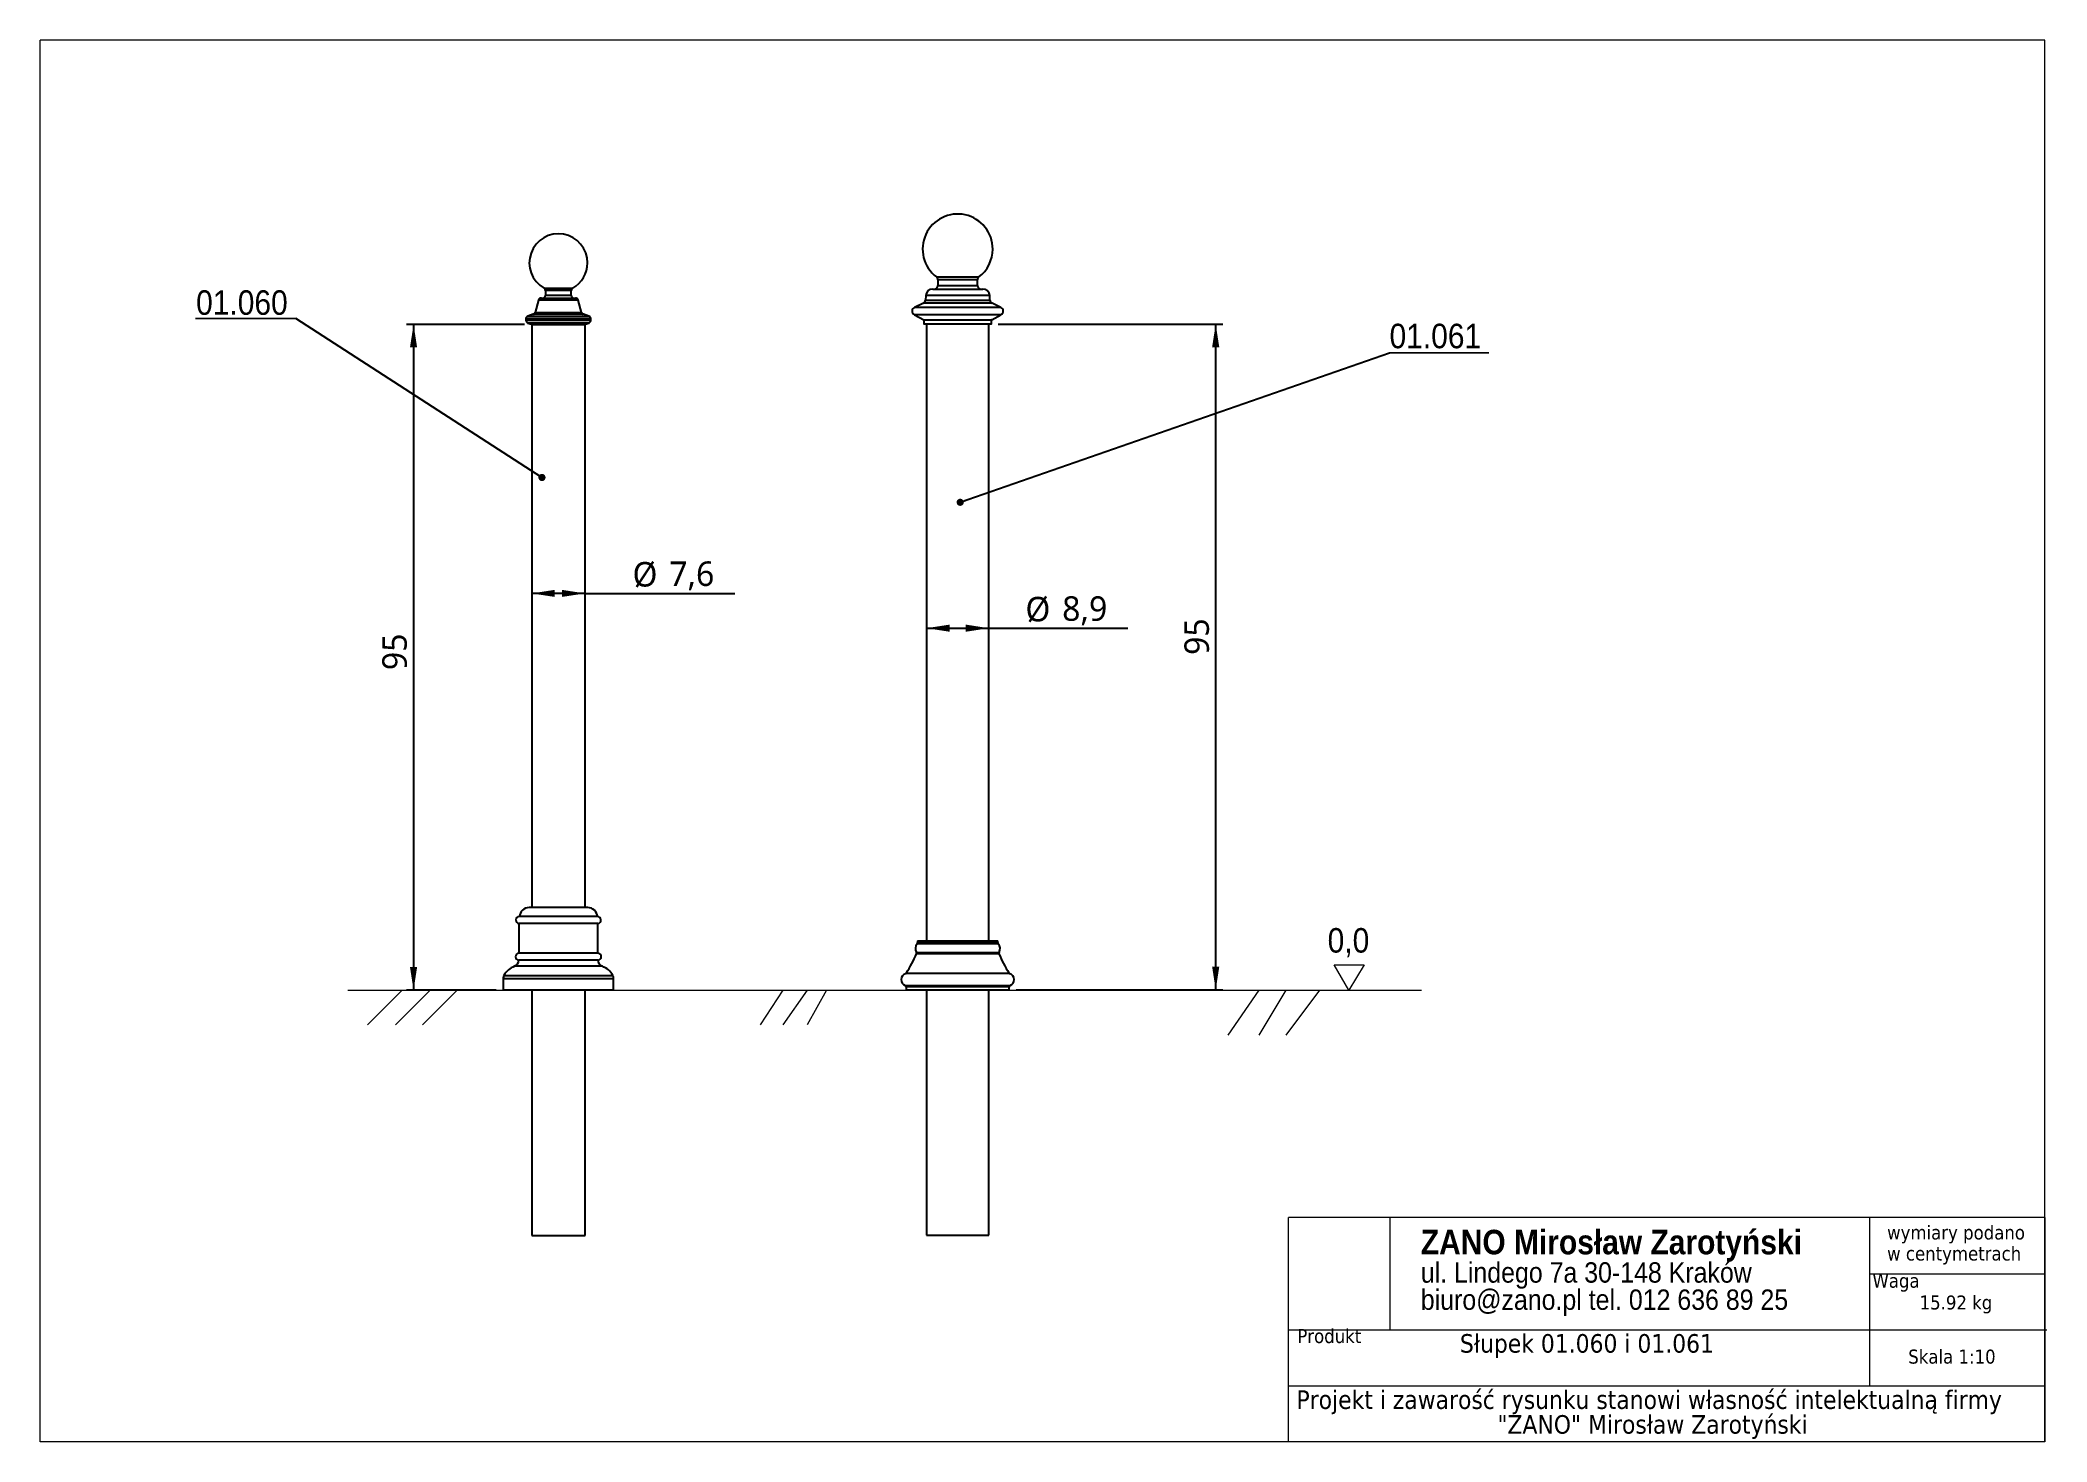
# Model space of a CAD drawing. Header units: millimetres. Extents: x 0.6 to 29.2, y 0.5 to 20.5.
import ezdxf

# ---------------------------------------------------------------- set-up
doc = ezdxf.new("R2010")
doc.units = ezdxf.units.MM
doc.layers.add('DIMS', color=1, linetype='Continuous')
doc.layers.add('TXT', color=3, linetype='Continuous', lineweight=15)
doc.styles.add('SLDTEXTSTYLE0', font='TREBUC.TTF')
doc.styles.add('SLDTEXTSTYLE1', font='GOTHIC.TTF', dxfattribs={"width": 0.913})
doc.styles.add('SLDTEXTSTYLE2', font='TAHOMA.TTF')
doc.styles.add('SLDTEXTSTYLE3', font='TAHOMABD.TTF', dxfattribs={"bigfont": 'bigfont'})
doc.styles.add('SLDTEXTSTYLE4', font='GOTHICB.TTF', dxfattribs={"width": 0.913, "bigfont": 'bigfont'})
doc.styles.add('SLDTEXTSTYLE5', font='TAHOMA.TTF', dxfattribs={"bigfont": 'bigfont'})
doc.styles.get("Standard").update_dxf_attribs({"font": 'GOTHIC.TTF'})
doc.dimstyles.new('SLDDIMSTYLE0', dxfattribs={"dimtxt": 0.35, "dimasz": 0.3302, "dimexe": 0, "dimexo": 0.0625, "dimgap": 0.0875, "dimtad": 1, "dimdec": 1, "dimlfac": 10, "dimrnd": 1e-09, "dimzin": 12, "dimdsep": 46, "dimtxsty": 'SLDTEXTSTYLE0', "dimsah": 1, "dimcen": 0.09, "dimadec": 0, "dimazin": 3, "dimtfac": 1, "dimtdec": 1, "dimtofl": 0, "dimtmove": 0, "dimatfit": 3, "dimfxl": 0, "dimfrac": 2, "dimtolj": 1, "dimtzin": 12, "dimarcsym": 0})
doc.dimstyles.new('SLDDIMSTYLE1', dxfattribs={"dimtxt": 0, "dimasz": 0.1016, "dimexe": 0, "dimexo": 0.0625, "dimgap": 0, "dimtad": 0, "dimtih": 1, "dimtoh": 1, "dimdec": 0, "dimrnd": 1e-09, "dimzin": 0, "dimdsep": 46, "dimtxsty": 'Standard', "dimblk1": 'DOT', "dimblk2": 'DOT', "dimsah": 1, "dimcen": 0.09, "dimadec": 0, "dimazin": 0, "dimtfac": 0.1016, "dimtdec": 0, "dimtofl": 0, "dimtmove": 0, "dimatfit": 3, "dimldrblk": 'DOT', "dimfxl": 0, "dimfrac": 2, "dimtolj": 1, "dimtzin": 0, "dimarcsym": 0})

# ---------------------------------------------------------------- blocks, each defined once
blk = doc.blocks.new('SW_NOTE_0')
at = {"layer": 'TXT', "color": 0, "char_height": 0.2, "attachment_point": 1, "style": 'SLDTEXTSTYLE2'}
for s, insert in [('wymiary podano', (0, 0.254)), ('w centymetrach', (0, -0.046))]:
    blk.add_mtext(s, dxfattribs=dict(at, insert=insert))
blk = doc.blocks.new('SW_NOTE_1')
at = {"layer": 'TXT', "color": 0, "attachment_point": 1}
for s, insert, char_height, style in [('ZANO Mirosław Zarotyński', (0, 0.447), 0.35, 'SLDTEXTSTYLE4'), ('ul. Lindego 7a 30-148 Kraków', (0, -0.016), 0.29104, 'SLDTEXTSTYLE1'), ('biuro@zano.pl tel. 012 636 89 25', (0, -0.404), 0.29104, 'SLDTEXTSTYLE1')]:
    blk.add_mtext(s, dxfattribs=dict(at, insert=insert, char_height=char_height, style=style))
blk = doc.blocks.new('SW_NOTE_2')
at = {"layer": 'TXT', "color": 0, "char_height": 0.26458, "attachment_point": 2, "style": 'SLDTEXTSTYLE5'}
for s, insert in [('Projekt i zawarość rysunku stanowi własność intelektualną firmy ', (4.849, 0.336)), ('"ZANO" Mirosław Zarotyński', (4.896, -0.017))]:
    blk.add_mtext(s, dxfattribs=dict(at, insert=insert))
blk = doc.blocks.new('_D')
at = {"layer": 'DIMS'}
for q in [(7.585, 12.627), (10.484, 12.627)]:
    blk.add_line((8.346, 12.627), q, dxfattribs=at)
for points in [[(7.585, 12.627), (7.915, 12.577), (7.915, 12.678)], [(8.346, 12.627), (8.016, 12.678), (8.016, 12.577)]]:
    blk.add_solid(points, dxfattribs=at)
at = {"layer": 'DIMS', "char_height": 0.35, "attachment_point": 1, "style": 'SLDTEXTSTYLE0'}
for s, insert in [('%%c', (9.024, 13.075, -1.744)), ('7,6', (9.547, 13.083, -1.744))]:
    blk.add_mtext(s, dxfattribs=dict(at, insert=insert))
blk = doc.blocks.new('_D_1')
at = {"layer": 'DIMS'}
for p, q in [((7.485, 16.466), (5.8, 16.466)), ((5.9, 16.466), (5.9, 6.966)), ((7.078, 6.966), (5.8, 6.966))]:
    blk.add_line(p, q, dxfattribs=at)
for points in [[(5.9, 16.466), (5.849, 16.136), (5.951, 16.136)], [(5.9, 6.966), (5.951, 7.296), (5.849, 7.296)]]:
    blk.add_solid(points, dxfattribs=at)
at = {"layer": 'DIMS', "insert": (5.453, 11.533, -1.744), "char_height": 0.35, "attachment_point": 1, "rotation": 90, "style": 'SLDTEXTSTYLE0'}
blk.add_mtext('95', dxfattribs=at)
blk = doc.blocks.new('SW_NOTE_3')
at = {"layer": 'TXT', "color": 0}
for p, q in [((-1.43, 0), (0, 0)), ((0, 0), (-1.43, 0)), ((-1.43, 0), (0, 0)), ((0, 0), (-1.43, 0)), ((-1.43, 0), (0, 0)), ((0, 0), (-1.43, 0))]:
    blk.add_line(p, q, dxfattribs=at)
at = {"layer": 'TXT', "color": 0, "insert": (-1.422, 0.404), "char_height": 0.35, "attachment_point": 1, "style": 'SLDTEXTSTYLE1'}
blk.add_mtext('01.060', dxfattribs=at)
blk = doc.blocks.new('_DOT')
at = {"color": 0, "linetype": 'ByBlock', "lineweight": -2}
blk.add_line((-0.5, 0), (-1, 0), dxfattribs=at)
at = {"color": 0, "linetype": 'ByBlock', "const_width": 0.5}
blk.add_lwpolyline([(-0.25, 0, 1), (0.25, 0, 1)], format="xyb", close=True, dxfattribs=at)
blk = doc.blocks.new('_D_2')
at = {"layer": 'DIMS'}
for p, q in [((13.218, 12.131), (14.107, 12.131)), ((14.107, 12.131), (16.09, 12.131))]:
    blk.add_line(p, q, dxfattribs=at)
for points in [[(13.218, 12.131), (13.548, 12.08), (13.548, 12.182)], [(14.107, 12.131), (13.777, 12.182), (13.777, 12.08)]]:
    blk.add_solid(points, dxfattribs=at)
at = {"layer": 'DIMS', "char_height": 0.35, "attachment_point": 1, "style": 'SLDTEXTSTYLE0'}
for s, insert in [('%%c', (14.629, 12.578, -2.478)), ('8,9', (15.153, 12.586, -2.478))]:
    blk.add_mtext(s, dxfattribs=dict(at, insert=insert))
blk = doc.blocks.new('_D_3')
at = {"layer": 'DIMS'}
for p, q in [((14.24, 16.47), (17.443, 16.47)), ((17.343, 6.97), (17.343, 16.47)), ((14.498, 6.97), (17.443, 6.97))]:
    blk.add_line(p, q, dxfattribs=at)
for points in [[(17.343, 16.47), (17.292, 16.14), (17.394, 16.14)], [(17.343, 6.97), (17.394, 7.301), (17.292, 7.301)]]:
    blk.add_solid(points, dxfattribs=at)
at = {"layer": 'DIMS', "insert": (16.896, 11.75, -2.478), "char_height": 0.35, "attachment_point": 1, "rotation": 90, "style": 'SLDTEXTSTYLE0'}
blk.add_mtext('95', dxfattribs=at)
blk = doc.blocks.new('SW_NOTE_4')
at = {"layer": 'TXT', "color": 0}
for p, q in [((0, 0), (1.42, 0)), ((1.42, 0), (0, 0)), ((0, 0), (1.42, 0)), ((1.42, 0), (0, 0)), ((0, 0), (1.42, 0)), ((1.42, 0), (0, 0))]:
    blk.add_line(p, q, dxfattribs=at)
at = {"layer": 'TXT', "color": 0, "insert": (0.002, 0.413), "char_height": 0.35, "attachment_point": 1, "style": 'SLDTEXTSTYLE1'}
blk.add_mtext('01.061', dxfattribs=at)

msp = doc.modelspace()

# ---------------------------------------------------------------- linework, layer by layer
at = {"color": 7, "linetype": 'Continuous', "lineweight": 0}
for p, q in [((29.173, 20.521), (0.573, 20.521)), ((0.573, 0.521), (0.573, 20.521)), ((29.173, 0.521), (29.173, 20.521)), ((19.241, 6.965), (19.034, 7.326)), ((19.034, 7.326), (19.463, 7.326)), ((19.463, 7.326), (19.241, 6.965)), ((4.963, 6.965), (20.277, 6.965)), ((5.739, 6.965), (5.244, 6.47)), ((6.137, 6.965), (5.642, 6.47)), ((6.523, 6.965), (6.028, 6.47)), ((11.167, 6.965), (10.843, 6.47)), ((11.516, 6.965), (11.167, 6.47)), ((11.79, 6.965), (11.516, 6.47)), ((17.959, 6.965), (17.518, 6.323)), ((18.345, 6.965), (17.959, 6.323)), ((18.823, 6.965), (18.345, 6.323)), ((29.173, 3.721), (18.382, 3.721)), ((18.382, 0.521), (18.382, 3.721)), ((19.829, 3.721), (19.829, 2.121)), ((26.673, 1.321), (26.673, 3.721)), ((29.173, 3.721), (29.173, 0.521)), ((26.673, 2.921), (29.173, 2.921)), ((18.382, 2.121), (29.2, 2.121)), ((18.382, 1.321), (29.173, 1.321)), ((29.173, 0.521), (0.573, 0.521)), ((29.173, 0.521), (18.382, 0.521))]:
    msp.add_line(p, q, dxfattribs=at)
for p, q in [((7.761, 16.983), (7.966, 16.983)), ((7.781, 16.948), (7.781, 16.881)), ((7.966, 16.948), (7.781, 16.948)), ((7.966, 16.983), (8.171, 16.983)), ((8.15, 16.948), (7.966, 16.948)), ((8.15, 16.881), (8.15, 16.948)), ((13.306, 16.97), (13.914, 16.97)), ((13.36, 17.142), (13.876, 17.142)), ((13.38, 17.102), (13.38, 17.02)), ((13.862, 17.102), (13.38, 17.102)), ((13.38, 17.02), (13.862, 17.02)), ((13.945, 17.102), (13.862, 17.102)), ((13.862, 17.02), (13.945, 17.02)), ((13.876, 17.142), (13.965, 17.142)), ((13.914, 16.97), (14.019, 16.97)), ((13.945, 17.02), (13.945, 17.102)), ((7.607, 16.609), (7.53, 16.584)), ((8.324, 16.609), (7.607, 16.609)), ((7.684, 16.812), (7.634, 16.636)), ((7.634, 16.636), (8.298, 16.636)), ((7.966, 16.812), (7.684, 16.812)), ((7.723, 16.841), (8.209, 16.841)), ((7.781, 16.881), (8.15, 16.881)), ((8.247, 16.812), (7.966, 16.812)), ((8.298, 16.636), (8.247, 16.812)), ((8.401, 16.584), (8.324, 16.609)), ((13.173, 16.768), (13.047, 16.708)), ((14.278, 16.708), (13.047, 16.708)), ((14.152, 16.768), (13.173, 16.768)), ((13.206, 16.877), (13.202, 16.81)), ((13.202, 16.81), (14.123, 16.81)), ((13.985, 16.877), (13.206, 16.877)), ((14.119, 16.877), (13.985, 16.877)), ((14.123, 16.81), (14.119, 16.877)), ((14.278, 16.708), (14.152, 16.768)), ((7.502, 16.546), (7.502, 16.524)), ((7.966, 16.546), (7.502, 16.546)), ((7.502, 16.524), (7.966, 16.524)), ((7.53, 16.584), (7.966, 16.584)), ((7.531, 16.485), (7.599, 16.466)), ((8.4, 16.485), (7.531, 16.485)), ((7.585, 16.466), (7.585, 8.144)), ((7.585, 16.466), (7.966, 16.466)), ((7.966, 16.584), (8.401, 16.584)), ((8.429, 16.546), (7.966, 16.546)), ((7.966, 16.524), (8.429, 16.524)), ((7.966, 16.466), (8.346, 16.466)), ((8.333, 16.466), (8.4, 16.485)), ((8.346, 8.144), (8.346, 16.466)), ((8.429, 16.524), (8.429, 16.546)), ((13.045, 16.601), (13.177, 16.532)), ((14.28, 16.601), (13.045, 16.601)), ((13.177, 16.532), (14.006, 16.532)), ((13.18, 16.527), (13.18, 16.475)), ((14.145, 16.527), (13.18, 16.527)), ((13.18, 16.475), (14.145, 16.475)), ((14.14, 16.47), (13.185, 16.47)), ((13.218, 16.47), (13.218, 7.671)), ((14.006, 16.532), (14.148, 16.532)), ((14.107, 7.671), (14.107, 16.47)), ((14.145, 16.475), (14.145, 16.527)), ((14.148, 16.532), (14.28, 16.601)), ((8.385, 8.144), (7.547, 8.144)), ((7.404, 7.919), (7.404, 7.493)), ((8.527, 7.919), (7.404, 7.919)), ((8.525, 8.015), (7.407, 8.015)), ((8.527, 7.493), (8.527, 7.919)), ((8.528, 7.493), (7.404, 7.493)), ((13.072, 7.505), (13.662, 7.505)), ((13.662, 7.484), (13.074, 7.484)), ((14.24, 7.629), (13.084, 7.629)), ((13.091, 7.671), (13.091, 7.645)), ((13.091, 7.671), (13.662, 7.671)), ((13.091, 7.645), (13.662, 7.645)), ((13.662, 7.671), (14.234, 7.671)), ((13.662, 7.645), (14.234, 7.645)), ((13.662, 7.505), (14.252, 7.505)), ((14.251, 7.484), (13.662, 7.484)), ((14.234, 7.645), (14.234, 7.671)), ((7.189, 7.177), (8.742, 7.177)), ((8.593, 7.307), (7.339, 7.307)), ((8.528, 7.393), (7.403, 7.393)), ((14.405, 7.202), (12.919, 7.202)), ((12.932, 7.211), (13.662, 7.211)), ((13.662, 7.211), (14.393, 7.211)), ((7.178, 7.13), (7.178, 6.966)), ((7.966, 7.13), (7.178, 7.13)), ((8.754, 6.966), (7.178, 6.966)), ((7.585, 6.966), (7.585, 3.466)), ((8.754, 7.13), (7.966, 7.13)), ((8.346, 3.466), (8.346, 6.966)), ((8.754, 6.966), (8.754, 7.13)), ((12.913, 7.033), (13.662, 7.033)), ((12.927, 7.012), (12.927, 6.97)), ((13.662, 7.012), (12.927, 7.012)), ((12.927, 6.97), (13.662, 6.97)), ((13.218, 6.97), (13.218, 3.47)), ((13.662, 7.033), (14.412, 7.033)), ((14.398, 7.012), (13.662, 7.012)), ((13.662, 6.97), (14.398, 6.97)), ((14.107, 3.47), (14.107, 6.97)), ((14.398, 6.97), (14.398, 7.012)), ((7.585, 3.466), (7.966, 3.466)), ((7.966, 3.466), (8.346, 3.466)), ((13.218, 3.47), (13.662, 3.47)), ((13.662, 3.47), (14.107, 3.47))]:
    msp.add_line(p, q)
for centre, radius, start, end in [((13.662, 17.54), 0.5, 0, 232.8039), ((7.966, 17.343), 0.415, 0, 240.3957), ((13.662, 17.54), 0.5, 307.1961, 0), ((7.966, 17.343), 0.415, 299.6043, 0), ((7.741, 16.948), 0.04, 0, 60.3957), ((8.19, 16.948), 0.04, 119.6043, 180), ((13.306, 16.87), 0.1, 90, 176.236), ((13.33, 17.02), 0.05, 270, 0), ((13.33, 17.102), 0.05, 0, 52.8039), ((13.995, 17.102), 0.05, 127.1961, 180), ((13.995, 17.02), 0.05, 180, 270), ((14.019, 16.87), 0.1, 3.764, 90), ((7.595, 16.647), 0.04, 287.3981, 343.94), ((7.723, 16.801), 0.04, 90, 163.94), ((7.741, 16.881), 0.04, 270, 0), ((8.19, 16.881), 0.04, 180, 270), ((8.209, 16.801), 0.04, 16.06, 90), ((8.336, 16.647), 0.04, 196.06, 252.6019), ((13.072, 16.654), 0.06, 115.1797, 242.4486), ((13.152, 16.813), 0.05, 295.1797, 356.236), ((14.173, 16.813), 0.05, 183.764, 244.8203), ((14.252, 16.654), 0.06, 297.5514, 64.8203), ((7.542, 16.546), 0.04, 107.3981, 180), ((7.542, 16.524), 0.04, 180, 253.94), ((8.389, 16.524), 0.04, 286.06, 0), ((8.389, 16.546), 0.04, 0, 72.6019), ((13.175, 16.527), 0.005, 0, 62.4486), ((13.185, 16.475), 0.005, 180, 270), ((14.14, 16.475), 0.005, 270, 0), ((14.15, 16.527), 0.005, 117.5514, 180), ((7.547, 8.007), 0.137, 90, 176.6335), ((8.385, 8.007), 0.137, 3.3665, 90), ((7.407, 7.967), 0.0484, 90, 266.6335), ((8.525, 7.967), 0.0484, 273.3665, 90), ((7.404, 7.443), 0.05, 90, 269.6567), ((8.528, 7.443), 0.05, 270.3433, 90), ((11.374, 8.196), 1.843, 327.7217, 337.2928), ((13.161, 7.559), 0.103, 137.4318, 211.4847), ((13.053, 7.493), 0.0233, 337.2928, 31.4847), ((13.067, 7.645), 0.0233, 317.4318, 0), ((14.258, 7.645), 0.0233, 180, 222.5682), ((14.164, 7.559), 0.103, 328.5153, 42.5682), ((14.272, 7.493), 0.0233, 148.5153, 202.7072), ((15.951, 8.196), 1.843, 202.7072, 212.2783), ((7.278, 7.13), 0.1, 151.94, 180), ((7.436, 7.045), 0.279, 110.3637, 151.94), ((7.304, 7.401), 0.1, 290.3637, 355.8167), ((8.628, 7.401), 0.1, 184.1833, 249.6363), ((8.496, 7.045), 0.279, 28.06, 69.6363), ((8.654, 7.13), 0.1, 0, 28.06), ((12.947, 7.116), 0.0897, 107.8046, 247.6263), ((12.912, 7.224), 0.0233, 287.8046, 327.7217), ((14.413, 7.224), 0.0233, 212.2783, 252.1954), ((14.378, 7.116), 0.0897, 292.3737, 72.1954), ((12.904, 7.012), 0.0233, 0, 67.6263), ((14.421, 7.012), 0.0233, 112.3737, 180), ((13.662, 3.746), 0.276, 264.8113, 275.1887)]:
    msp.add_arc(centre, radius, start, end)

# ---------------------------------------------------------------- block references
at = {"layer": 'TXT'}
for name, p in [('SW_NOTE_3', (4.22, 16.548)), ('SW_NOTE_4', (19.821, 16.062)), ('SW_NOTE_1', (20.269, 3.1)), ('SW_NOTE_0', (26.921, 3.355)), ('SW_NOTE_2', (18.678, 0.92))]:
    msp.add_blockref(name, p, dxfattribs=at)

# ---------------------------------------------------------------- texts
for s, insert, char_height, attachment_point, style in [('0,0', (18.94, 7.852), 0.35, 1, 'SLDTEXTSTYLE1'), ('Waga', (26.712, 2.921), 0.2, 1, 'SLDTEXTSTYLE2'), ('15.92 kg', (27.903, 2.61), 0.2, 2, 'SLDTEXTSTYLE2'), ('Produkt', (18.507, 2.131), 0.2, 1, 'SLDTEXTSTYLE2'), ('Słupek 01.060 i 01.061', (22.639, 2.059), 0.26458, 2, 'SLDTEXTSTYLE3'), ('Skala 1:10', (27.223, 1.838), 0.2, 1, 'SLDTEXTSTYLE2')]:
    msp.add_mtext(s, dxfattribs=dict(at, insert=insert, char_height=char_height, attachment_point=attachment_point, style=style))

# ---------------------------------------------------------------- dimensions: what is measured, and where the dimension line sits
at = {"layer": 'DIMS'}
for base, p1, p2, picture, middle in [((5.9, 6.966), (7.585, 16.466), (7.178, 6.966), '_D_1', (5.9, 11.914)), ((17.343, 16.47), (14.398, 6.97), (14.14, 16.47), '_D_3', (17.343, 12.131))]:
    dim = msp.add_linear_dim(base=base, p1=p1, p2=p2, angle=90, dimstyle='SLDDIMSTYLE0', dxfattribs=at)
    dim.commit()
    dim.dimension.update_dxf_attribs({"geometry": picture, "text_midpoint": middle, "dimtype": 160})
for base, p1, p2, picture, middle in [((7.585, 12.627), (8.346, 16.466), (7.585, 16.466), '_D', (9.754, 12.627)), ((14.107, 12.131), (13.218, 16.47), (14.107, 16.47), '_D_2', (15.36, 12.131))]:
    dim = msp.add_linear_dim(base=base, p1=p1, p2=p2, text='%%c<>', dimstyle='SLDDIMSTYLE0', dxfattribs=at)
    dim.commit()
    dim.dimension.update_dxf_attribs({"geometry": picture, "text_midpoint": middle, "dimtype": 160})

# ---------------------------------------------------------------- leaders
at = {"layer": 'TXT'}
for points in [[(7.732, 14.281), (4.22, 16.548)], [(13.698, 13.927), (19.821, 16.062)]]:
    msp.add_leader(points, dimstyle='SLDDIMSTYLE1', dxfattribs=at)

doc.saveas('drawing.dxf')
